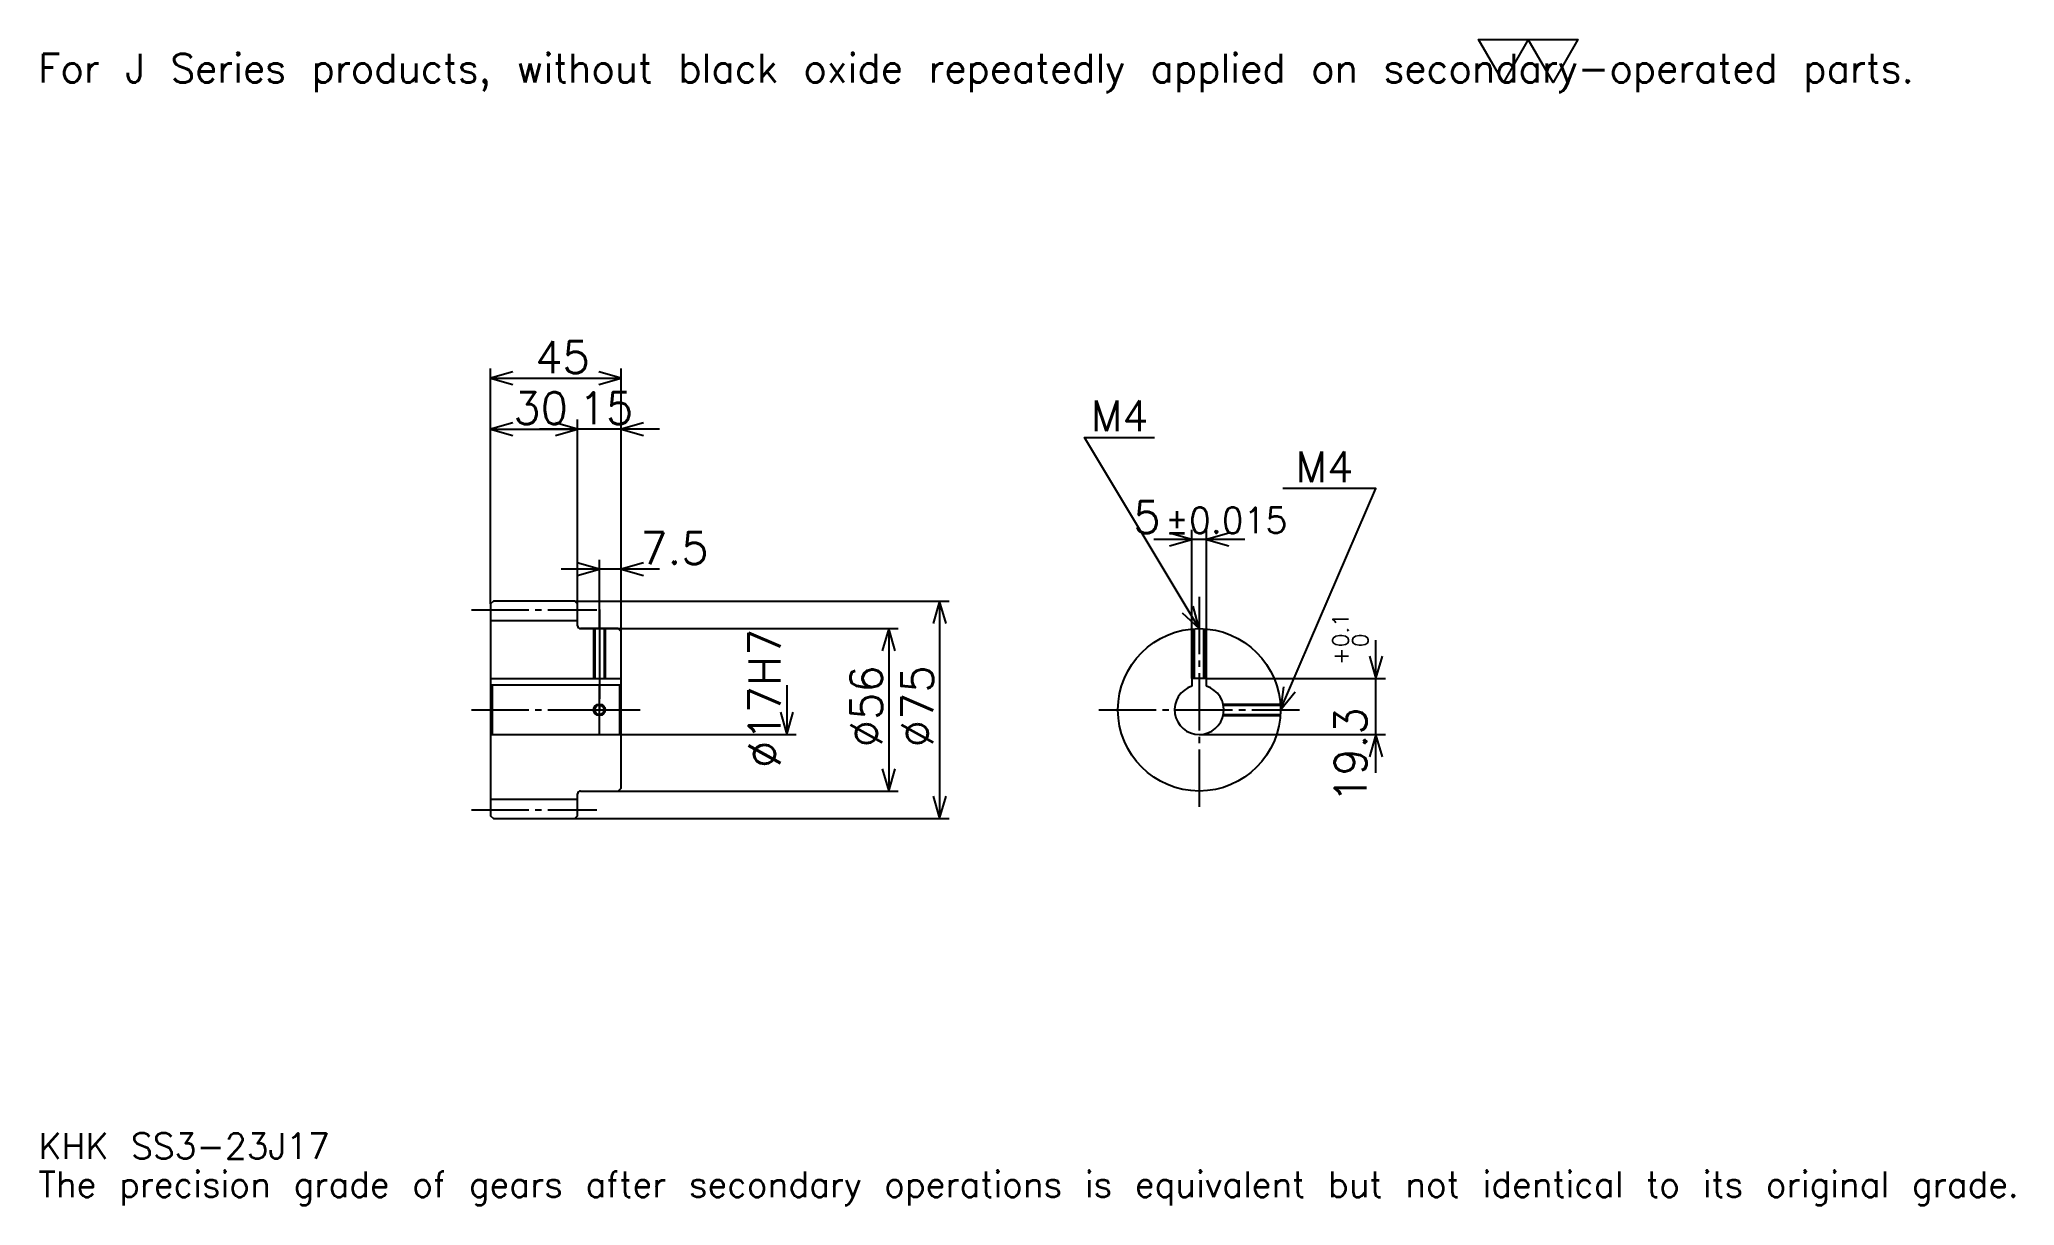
# Model space of a CAD drawing. Extents: x 22 to 703, y 8 to 410.
import ezdxf

# ---------------------------------------------------------------- set-up
doc = ezdxf.new("R2010")
doc.units = 0
doc.linetypes.add('DASHDOT', pattern=[26.347826, 19.76087, -2.195652, 2.195652, -2.195652])
doc.layers.get('0').update_dxf_attribs({"linetype": 'CONTINUOUS'})
doc.layers.add('DASHDOT', color=6, linetype='DASHDOT')
doc.styles.add('KANJI', font='TXT', dxfattribs={"bigfont": 'BIGFONT'})

msp = doc.modelspace()

# ---------------------------------------------------------------- linework, layer by layer
at = {"color": 5}
for p, q in [((177.847809, 216.445648), (177.847809, 296.586945)), ((177.847809, 293.293457), (222.847809, 293.293457)), ((222.847809, 216.445648), (222.847809, 296.586945)), ((177.847809, 275.728271), (207.847809, 275.728271)), ((236.021729, 275.728271), (194.673889, 275.728271)), ((207.847809, 216.445648), (207.847809, 279.021729)), ((419.608673, 189.745651), (419.608673, 240.978256)), ((424.608673, 189.745651), (424.608673, 240.978256)), ((437.782593, 237.684784), (406.434753, 237.684784)), ((236.021729, 227.423904), (202.173889, 227.423904)), ((215.347809, 216.445648), (215.347809, 230.717392)), ((177.847809, 215.445648), (177.847809, 216.445648)), ((206.847809, 216.445648), (222.847809, 216.445648)), ((207.847809, 215.445648), (207.847809, 216.445648)), ((215.347809, 206.945648), (215.347809, 216.445648)), ((215.347809, 206.945648), (215.347809, 216.445648)), ((222.847809, 216.445648), (335.923889, 216.445648)), ((222.847809, 205.945648), (222.847809, 216.445648)), ((332.630432, 216.445648), (332.630432, 141.445648)), ((208.847809, 206.945648), (222.847809, 206.945648)), ((222.847809, 206.945648), (318.358673, 206.945648)), ((315.065186, 206.945648), (315.065186, 150.945648)), ((483.043457, 157.271729), (483.043457, 202.919556)), ((279.934753, 187.445648), (279.934753, 170.445648)), ((424.608673, 189.745651), (486.336945, 189.745651)), ((222.847809, 170.445648), (283.228241, 170.445648)), ((422.108673, 170.445648), (486.336945, 170.445648)), ((208.847809, 150.945648), (222.847809, 150.945648)), ((222.847809, 150.945648), (318.358673, 150.945648)), ((206.847809, 141.445648), (222.847809, 141.445648)), ((222.847809, 141.445648), (335.923889, 141.445648))]:
    msp.add_line(p, q, dxfattribs=at)
at = {"color": 4}
for p, q in [((177.847809, 209.695648), (207.847809, 209.695648)), ((177.847809, 189.745651), (222.847809, 189.745651)), ((178.347809, 187.445648), (178.347809, 170.445648)), ((222.347809, 187.445648), (222.847809, 187.945648)), ((222.347809, 170.445648), (222.847809, 169.945648)), ((177.847809, 148.195648), (207.847809, 148.195648))]:
    msp.add_line(p, q, dxfattribs=at)
at = {"color": 7}
msp.add_lwpolyline([(526.956543, 395.217377), (518.393494, 410.059998), (552.645691, 410.059998), (544.082642, 395.217377), (535.519592, 410.059998), (526.956543, 395.217377)], dxfattribs=at)
at = {"color": 5}
for points in [[(185.532593, 295.489136), (177.847809, 293.293457), (185.532593, 291.097809)], [(215.163025, 291.097809), (222.847809, 293.293457), (215.163025, 295.489136)], [(185.532593, 277.92392), (177.847809, 275.728271), (185.532593, 273.532593)], [(200.163025, 273.532593), (207.847809, 275.728271), (200.163025, 277.92392)], [(200.163025, 273.532593), (207.847809, 275.728271), (200.163025, 277.92392)], [(230.532593, 277.92392), (222.847809, 275.728271), (230.532593, 273.532593)], [(422.108673, 206.945648), (382.586945, 272.815216), (406.739136, 272.815216)], [(450.108673, 178.945648), (483.043457, 255.25), (450.986938, 255.25)], [(411.923889, 235.489136), (419.608673, 237.684784), (411.923889, 239.880432)], [(432.293457, 239.880432), (424.608673, 237.684784), (432.293457, 235.489136)], [(207.663025, 225.228256), (215.347809, 227.423904), (207.663025, 229.619568)], [(230.532593, 229.619568), (222.847809, 227.423904), (230.532593, 225.228256)], [(334.82605, 208.760864), (332.630432, 216.445648), (330.434753, 208.760864)], [(416.272125, 212.40564), (422.108673, 206.945648), (420.037659, 214.664948)], [(317.260864, 199.260864), (315.065186, 206.945648), (312.869568, 199.260864)], [(480.847809, 197.430435), (483.043457, 189.745651), (485.239105, 197.430435)], [(451.138153, 186.871368), (450.108673, 178.945648), (455.169922, 185.131149)], [(277.739105, 178.130432), (279.934753, 170.445648), (282.130432, 178.130432)], [(485.239105, 162.760864), (483.043457, 170.445648), (480.847809, 162.760864)], [(312.869568, 158.630432), (315.065186, 150.945648), (317.260864, 158.630432)], [(330.434753, 149.130432), (332.630432, 141.445648), (334.82605, 149.130432)]]:
    msp.add_lwpolyline(points, dxfattribs=at)
at = {"color": 4}
for points in [[(207.847809, 207.945648), (207.847809, 215.445648), (206.847809, 216.445648), (178.847809, 216.445648), (177.847809, 215.445648), (177.847809, 169.945648)], [(208.847809, 150.945648), (221.847809, 150.945648), (222.847809, 151.945648), (222.847809, 205.945648), (221.847809, 206.945648), (208.847809, 206.945648)], [(213.347809, 206.945648), (213.347809, 189.745651)], [(213.727814, 206.945648), (213.727814, 189.745651)], [(216.967804, 206.945648), (216.967804, 189.745651)], [(217.347809, 206.945648), (217.347809, 189.745651)], [(420.108673, 189.745651), (420.108673, 206.87413)], [(420.488678, 189.745651), (420.488678, 206.898743)], [(423.728668, 189.745651), (423.728668, 206.898743)], [(424.108673, 189.745651), (424.108673, 206.87413)], [(177.847809, 169.945648), (178.347809, 170.445648), (222.347809, 170.445648), (222.347809, 187.445648), (178.347809, 187.445648), (177.847809, 187.945648)], [(424.608673, 187.069687), (424.608673, 189.745651), (419.608673, 189.745651), (419.608673, 187.069687)], [(430.370026, 180.945648), (450.03714, 180.945648)], [(430.452881, 180.565643), (450.061768, 180.565643)], [(430.452881, 177.325653), (450.061768, 177.325653)], [(430.370026, 176.945648), (450.03714, 176.945648)], [(177.847809, 169.945648), (177.847809, 142.445648), (178.847809, 141.445648), (206.847809, 141.445648), (207.847809, 142.445648), (207.847809, 149.945648)]]:
    msp.add_lwpolyline(points, dxfattribs=at)
for centre, radius in [((422.108673, 178.945648), 28), ((215.347809, 178.945648), 1.62)]:
    msp.add_circle(centre, radius, dxfattribs=at)
at = {"color": 7}
msp.add_circle((215.347809, 178.945648), 2, dxfattribs=at)
at = {"color": 4}
for centre, radius, start, end in [((208.847809, 207.945648), 1, 180, 270), ((422.108673, 178.945648), 8.5, 107.104634835, 72.895365165), ((208.847809, 149.945648), 1, 90, 180)]:
    msp.add_arc(centre, radius, start, end, dxfattribs=at)
at = {"layer": 'DASHDOT', "color": 7}
for p, q in [((422.108673, 217.923904), (422.108673, 144.358688)), ((171.260849, 213.445648), (214.434769, 213.445648)), ((215.347809, 206.945648), (215.347809, 178.945648)), ((171.260849, 178.945648), (229.434769, 178.945648)), ((387.521729, 178.945648), (456.695648, 178.945648)), ((171.260849, 144.445648), (214.434769, 144.445648))]:
    msp.add_line(p, q, dxfattribs=at)
for points in [[(215.347809, 213.532608), (215.347809, 183.158691)], [(215.347809, 170.358688), (215.347809, 187.532608)], [(206.760849, 178.945648), (223.934769, 178.945648)]]:
    msp.add_lwpolyline(points, dxfattribs=at)

# ---------------------------------------------------------------- texts
at = {"color": 7, "style": 'KANJI'}
for s, height, p in [('For J Series products, without black oxide repeatedly applied on secondary-operated parts.', 9.880435, (21.956522, 395.217377)), ('45', 10.978261, (193.211945, 295.049988)), ('30', 10.978261, (185.711945, 277.484772)), ('15', 10.978261, (208.211945, 277.484772)), ('M4', 10.539131, (384.782593, 275.010864)), ('M4', 10.539131, (455.378235, 257.445648)), ('5', 10.978261, (399.447388, 239.880432)), ('%%p0.015', 8.782609, (410.314514, 239.880432)), ('7.5', 10.978261, (229.434769, 229.180435)), ('KHK SS3-23J17', 8.782609, (21.956522, 24.152174)), ('The precision grade of gears after secondary operations is equivalent but not identical to its original grade.', 8.782609, (21.956522, 10.978261))]:
    msp.add_text(s, height=height, dxfattribs=at).set_placement(p)
for s, height, p in [('%%c17H7', 10.978261, (277.739105, 158.910324)), ('0.1', 5.48913, (473.602142, 200.528778)), ('0', 5.48913, (480.408661, 200.528778)), ('+', 5.48913, (473.602142, 194.380951)), ('%%c56', 10.978261, (312.869568, 166.046188)), ('%%c75', 10.978261, (330.434753, 166.046188)), ('19.3', 10.978261, (479.749969, 146.862701))]:
    msp.add_text(s, height=height, rotation=90, dxfattribs=at).set_placement(p)

doc.saveas('drawing.dxf')
